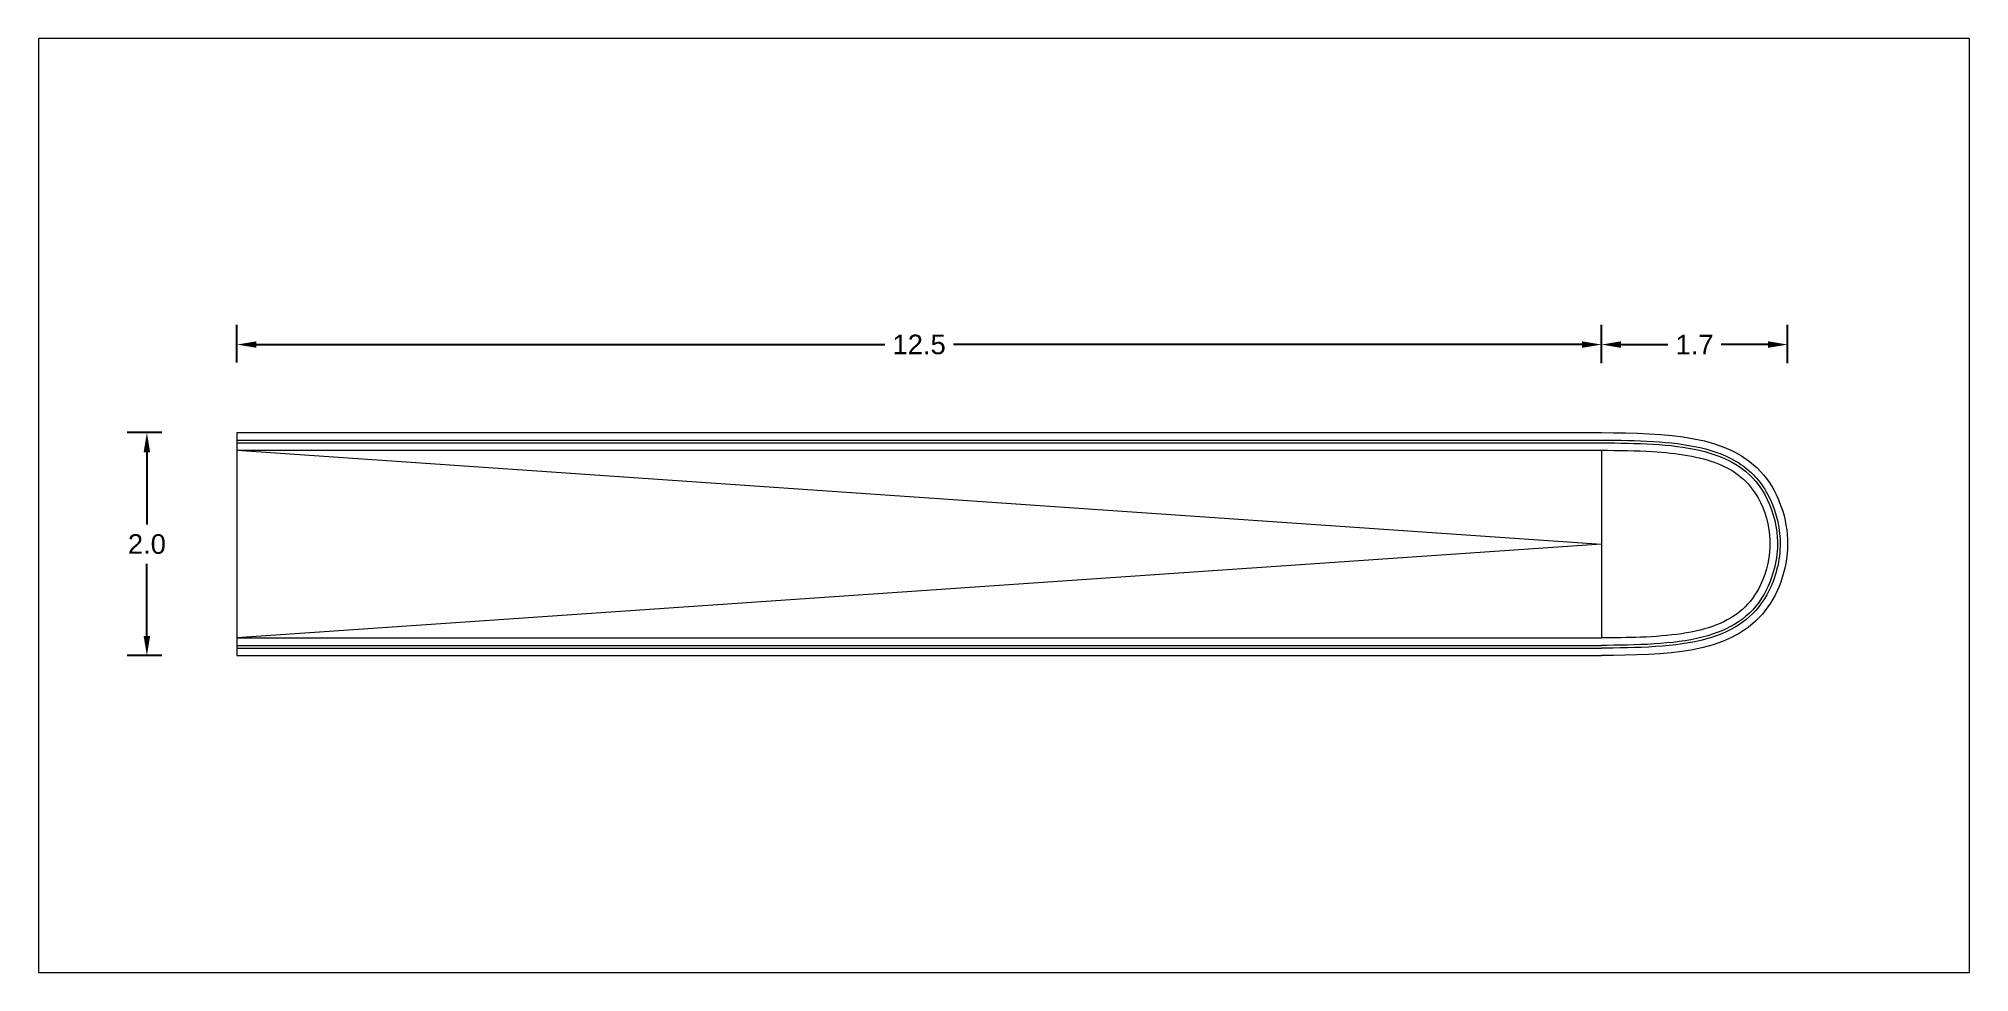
# Paper-space layout 'for plot' of a CAD drawing. Header units: metres. Extents: x 0.001 to 0.593, y 0.088 to 0.374.
# The model-space entities are those that its viewports show. They can reach past a viewport. Long polylines and large blocks are cut down to what shows.
import ezdxf

# ---------------------------------------------------------------- set-up
doc = ezdxf.new("R2010")
doc.units = ezdxf.units.M
doc.header["$MEASUREMENT"] = 0
doc.layers.add('text2', color=240, linetype='Continuous', lineweight=9)
doc.styles.get("Standard").update_dxf_attribs({"font": 'arial.ttf'})
doc.dimstyles.new('Copy of Standard', dxfattribs={"dimtxt": 0.18, "dimasz": 0.18, "dimexe": 0.18, "dimexo": 0.0625, "dimgap": 0.09, "dimtad": 0, "dimtih": 1, "dimtoh": 1, "dimdec": 1, "dimzin": 0, "dimdsep": 46, "dimtxsty": 'Standard', "dimcen": 0.09, "dimadec": 0, "dimazin": 0, "dimtfac": 1, "dimtdec": 1, "dimtofl": 0, "dimtmove": 0, "dimatfit": 3, "dimfxl": 1, "dimtolj": 1, "dimtzin": 0, "dimarcsym": 0})

# ---------------------------------------------------------------- blocks, each defined once
blk = doc.blocks.new('*D77')
at = {"layer": 'Defpoints', "color": 0, "transparency": 16777216}
for p in [(-147.443, 54562.204), (-147.642, 54560.157), (-147.443, 54560.157)]:
    blk.add_point(p, dxfattribs=at)
at = {"layer": 'text2', "color": 0, "lineweight": -2, "transparency": 16777216}
for p, q in [((-147.505, 54562.204), (-147.822, 54562.204)), ((-147.642, 54562.024), (-147.642, 54561.362)), ((-147.642, 54560.337), (-147.642, 54560.999)), ((-147.505, 54560.157), (-147.822, 54560.157))]:
    blk.add_line(p, q, dxfattribs=at)
at = {"layer": 'text2', "color": 0, "transparency": 16777216}
for points in [[(-147.672, 54562.024), (-147.612, 54562.024), (-147.642, 54562.204)], [(-147.672, 54560.337), (-147.612, 54560.337), (-147.642, 54560.157)]]:
    blk.add_solid(points, dxfattribs=at)
at = {"layer": 'text2', "color": 0, "transparency": 16777216, "insert": (-147.642, 54561.18), "char_height": 0.18, "attachment_point": 5}
blk.add_mtext('\\A1;2.0', dxfattribs=at)
blk = doc.blocks.new('*D78')
at = {"layer": 'Defpoints', "color": 0, "transparency": 16777216}
for p in [(-134.276, 54563.013), (-146.815, 54562.785), (-134.276, 54562.785)]:
    blk.add_point(p, dxfattribs=at)
at = {"layer": 'text2', "color": 0, "lineweight": -2, "transparency": 16777216}
for p, q in [((-146.815, 54562.848), (-146.815, 54563.193)), ((-134.276, 54562.848), (-134.276, 54563.193)), ((-146.635, 54563.013), (-140.862, 54563.013)), ((-134.456, 54563.013), (-140.23, 54563.013))]:
    blk.add_line(p, q, dxfattribs=at)
at = {"layer": 'text2', "color": 0, "transparency": 16777216}
for points in [[(-146.635, 54563.043), (-146.635, 54562.983), (-146.815, 54563.013)], [(-134.456, 54563.043), (-134.456, 54562.983), (-134.276, 54563.013)]]:
    blk.add_solid(points, dxfattribs=at)
at = {"layer": 'text2', "color": 0, "transparency": 16777216, "insert": (-140.546, 54563.013), "char_height": 0.18, "attachment_point": 5}
blk.add_mtext('\\A1;12.5', dxfattribs=at)
blk = doc.blocks.new('*D79')
at = {"layer": 'Defpoints', "color": 0, "transparency": 16777216}
for p in [(-132.566, 54563.013), (-134.276, 54562.78), (-132.566, 54562.78)]:
    blk.add_point(p, dxfattribs=at)
at = {"layer": 'text2', "color": 0, "lineweight": -2, "transparency": 16777216}
for p, q in [((-134.276, 54562.843), (-134.276, 54563.193)), ((-132.566, 54562.843), (-132.566, 54563.193)), ((-134.096, 54563.013), (-133.666, 54563.013)), ((-132.746, 54563.013), (-133.175, 54563.013))]:
    blk.add_line(p, q, dxfattribs=at)
at = {"layer": 'text2', "color": 0, "transparency": 16777216}
for points in [[(-134.096, 54563.043), (-134.096, 54562.983), (-134.276, 54563.013)], [(-132.746, 54563.043), (-132.746, 54562.983), (-132.566, 54563.013)]]:
    blk.add_solid(points, dxfattribs=at)
at = {"layer": 'text2', "color": 0, "transparency": 16777216, "insert": (-133.421, 54563.013), "char_height": 0.18, "attachment_point": 5}
blk.add_mtext('\\A1;1.7', dxfattribs=at)

msp = doc.modelspace()

# ---------------------------------------------------------------- linework, layer by layer
at = {"layer": 'text2'}
for points in [[(-146.81547, 54562.20415), (-134.27571, 54562.20415)], [(-146.81547, 54562.20415), (-146.81547, 54562.04253)], [(-146.81547, 54562.13584), (-134.27607, 54562.13584)], [(-146.81547, 54562.11084), (-134.2762, 54562.11084)], [(-146.81547, 54562.04253), (-134.27655, 54562.04253)], [(-146.81547, 54562.04253), (-134.27571, 54561.1805), (-146.81547, 54560.31846)], [(-146.81547, 54562.04253), (-146.81547, 54560.31846)], [(-134.27571, 54562.04253), (-134.27571, 54560.31846)], [(-146.81547, 54560.31846), (-134.27649, 54560.31846)], [(-146.81547, 54560.31846), (-146.81547, 54560.15684)], [(-146.81547, 54560.25015), (-134.27617, 54560.25015)], [(-146.81547, 54560.22515), (-134.27604, 54560.22515)], [(-146.81547, 54560.15684), (-134.27571, 54560.15684)]]:
    msp.add_lwpolyline(points, dxfattribs=at)
msp.add_spline([(-134.27571, 54562.20415), (-132.78488, 54561.81393), (-132.56596, 54561.1805), (-132.79744, 54560.53777), (-134.27571, 54560.15684)], degree=3, dxfattribs=at)
for points, knots in [([(-134.27655, 54562.04253), (-134.1157, 54562.04086), (-133.95733, 54562.03913), (-133.58, 54562.0166), (-133.37299, 54561.98532), (-133.04472, 54561.85455), (-132.9242, 54561.75942), (-132.77341, 54561.49178), (-132.73266, 54561.35057), (-132.72341, 54561.0723), (-132.7556, 54560.92945), (-132.85786, 54560.71641), (-132.91451, 54560.64014), (-133.04812, 54560.52098), (-133.12709, 54560.47476), (-133.40758, 54560.36438), (-133.65094, 54560.3355), (-134.03307, 54560.32083), (-134.15403, 54560.31964), (-134.27649, 54560.31846)], [0.00073061, 0.00073061, 0.00073061, 0.00073061, 0.42157137, 0.42157137, 1.06123563, 1.06123563, 1.70089989, 1.70089989, 2.17663704, 2.17663704, 2.65237419, 2.65237419, 3.00988017, 3.00988017, 3.36738615, 3.36738615, 4.09839606, 4.09839606, 4.42027861, 4.42027861, 4.42027861, 4.42027861]), ([(-134.2762, 54562.11084), (-134.11522, 54562.10917), (-133.95567, 54562.10746), (-133.49885, 54562.08018), (-133.22594, 54562.0307), (-132.92478, 54561.83891), (-132.84021, 54561.751), (-132.71155, 54561.51963), (-132.67, 54561.38094), (-132.65052, 54561.07542), (-132.68825, 54560.90509), (-132.81649, 54560.65078), (-132.89133, 54560.56039), (-133.07164, 54560.42371), (-133.17863, 54560.37438), (-133.56167, 54560.26266), (-133.88839, 54560.25408), (-134.24126, 54560.25049), (-134.2587, 54560.25032), (-134.27617, 54560.25015)], [0.00042182, 0.00042182, 0.00042182, 0.00042182, 0.42159349, 0.42159349, 1.26478047, 1.26478047, 1.70619401, 1.70619401, 2.14760754, 2.14760754, 2.67172863, 2.67172863, 3.0812435, 3.0812435, 3.49075837, 3.49075837, 4.37467809, 4.37467809, 4.42056586, 4.42056586, 4.42056586, 4.42056586]), ([(-134.27607, 54562.13584), (-134.11504, 54562.13417), (-133.95506, 54562.13247), (-133.49565, 54562.10504), (-133.21861, 54562.05567), (-132.90569, 54561.85639), (-132.81613, 54561.76208), (-132.68289, 54561.51638), (-132.64134, 54561.36999), (-132.62822, 54561.06127), (-132.6658, 54560.89637), (-132.78993, 54560.64619), (-132.86295, 54560.55457), (-133.03754, 54560.41484), (-133.14026, 54560.36375), (-133.53211, 54560.23711), (-133.88087, 54560.22907), (-134.24991, 54560.2254), (-134.26297, 54560.22528), (-134.27604, 54560.22515)], [0.00030881, 0.00030881, 0.00030881, 0.00030881, 0.42160062, 0.42160062, 1.26480187, 1.26480187, 1.71632533, 1.71632533, 2.16784879, 2.16784879, 2.66534229, 2.66534229, 3.05733394, 3.05733394, 3.44932559, 3.44932559, 4.38632521, 4.38632521, 4.42067099, 4.42067099, 4.42067099, 4.42067099])]:
    msp.add_open_spline(points, degree=3, knots=knots, dxfattribs=at)

# ---------------------------------------------------------------- dimensions: what is measured, and where the dimension line sits
dim = msp.add_linear_dim(base=(-134.27571, 54563.01298), p1=(-146.81547, 54562.78523), p2=(-134.27571, 54562.78523), dimstyle='Copy of Standard', dxfattribs=at)
dim.commit()
dim.dimension.update_dxf_attribs({"geometry": '*D78', "text_midpoint": (-140.54559, 54563.01298)})
dim = msp.add_linear_dim(base=(-132.56596, 54563.01298), p1=(-134.27571, 54562.78034), p2=(-132.56596, 54562.78034), dimstyle='Copy of Standard', dxfattribs=at)
dim.commit()
dim.dimension.update_dxf_attribs({"geometry": '*D79', "text_midpoint": (-133.42084, 54563.01298), "dimtype": 160})
dim = msp.add_linear_dim(base=(-147.64212, 54560.15684), p1=(-147.44276, 54562.20415), p2=(-147.44276, 54560.15684), angle=90, dimstyle='Copy of Standard', dxfattribs=at)
dim.commit()
dim.dimension.update_dxf_attribs({"geometry": '*D77', "text_midpoint": (-147.64212, 54561.1805)})

psp = doc.layouts.new('for plot')

# ---------------------------------------------------------------- viewports
at = {"layer": 'text2', "color": 7, "true_color": 0xffffff, "view_target_point": (-218.37809, 54512.21201)}
psp.add_viewport(center=(0.29711, 0.23132), size=(0.59138, 0.2858151), view_center_point=(78.6118, 49.32303), view_height=8.5744519, dxfattribs=at)

doc.saveas('drawing.dxf')
